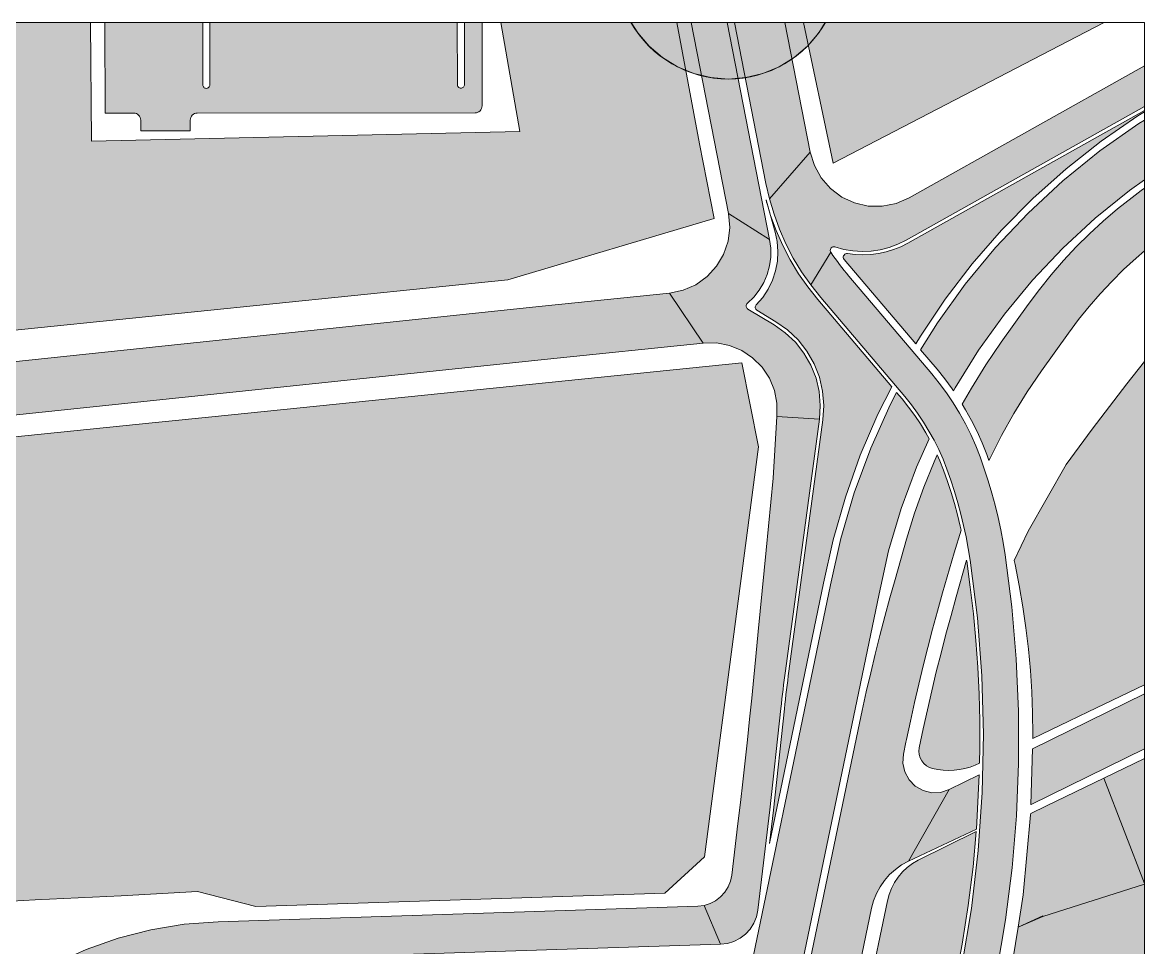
# Model space of a CAD drawing. Header units: metres. Extents: x 575893 to 576670, y 4390673 to 4391275.
# Drawn here: x 576498.7 to 576657.4, y 4391141.8 to 4391272.6 of the extents above; entities that cross this region are included whole.
import ezdxf

# ---------------------------------------------------------------- set-up
doc = ezdxf.new("R2010")
doc.units = ezdxf.units.M
for name, color, linetype, lineweight in [('PL_EGITIM', 150, 'Continuous', 0), ('PL_KONUT_MEV_YUKSEK', 44, 'Continuous', 0), ('PL_KONUT_TICARET', 33, 'Continuous', 0), ('PL_OTOPARK', 9, 'Continuous', 0), ('PL_PARK', 97, 'Continuous', 0), ('PL_PASIF_YESIL', 93, 'Continuous', 0), ('PL_YOL', 18, 'Continuous', 0), ('R_KIR', 2, 'Continuous', 0), ('RULO', 4, 'Continuous', 0), ('SM_ALTI', 254, 'Continuous', 0), ('SM_YOL_YAZI', 18, 'Continuous', 5), ('SNR_DUZENLENECEK', 152, 'Continuous', 0)]:
    doc.layers.add(name, color=color, linetype=linetype, lineweight=lineweight)

msp = doc.modelspace()

# ---------------------------------------------------------------- hatches: boundary and pattern name
at = {"layer": 'PL_EGITIM'}
msp.add_hatch(color=256, dxfattribs=at).paths.add_polyline_path([(576657.38, 4391178.96), (576649.39, 4391175.11), (576646.69, 4391173.81), (576641.58, 4391171.33), (576641.6, 4391171.9), (576641.55, 4391174.93), (576641.43, 4391177.95), (576641.23, 4391180.98), (576640.95, 4391183.99), (576640.6, 4391187), (576640.17, 4391189.99), (576639.66, 4391192.98), (576639.08, 4391195.95), (576638.96, 4391196.54), (576640.94, 4391200.65), (576646.28, 4391210.11), (576649.98, 4391215.12), (576654.88, 4391221.52), (576657.38, 4391224.67)])
at = {"layer": 'PL_KONUT_MEV_YUKSEK'}
msp.add_hatch(color=256, dxfattribs=at).paths.add_polyline_path([(576657.38, 4391150.84), (576651.62, 4391165.76), (576657.38, 4391168.54)])
at = {"layer": 'PL_KONUT_TICARET'}
for points in [[(576594.42, 4391255.46), (576596.53, 4391244.89), (576567.35, 4391236.2), (576423.31, 4391221.49), (576401.44, 4391219.67), (576415.49, 4391232.84), (576416.3, 4391233.74), (576422.93, 4391229.38), (576431.85, 4391236.95), (576434.35, 4391239.05), (576434.7, 4391239.36), (576439.79, 4391243.9), (576453.26, 4391255.6), (576460.75, 4391262.11), (576468.64, 4391263.34), (576474.9, 4391268.68), (576478.4, 4391272.62), (576508.33, 4391272.62), (576508.45, 4391255.83), (576569.02, 4391257.18), (576566.33, 4391272.62), (576591.25, 4391272.62)], [(576649.04, 4391271.26), (576613.33, 4391252.7), (576609.17, 4391272.62), (576651.66, 4391272.62)], [(576602.77, 4391212.59), (576595.16, 4391154.61), (576589.52, 4391149.49), (576531.69, 4391147.61), (576523.47, 4391149.69), (576512.66, 4391149.12), (576500.48, 4391148.52), (576495.49, 4391148.23), (576490.19, 4391147.93), (576479.39, 4391147.48), (576477.32, 4391147.34), (576472.33, 4391147.03), (576464.55, 4391146.54), (576453.22, 4391146.04), (576441.32, 4391145.49), (576432.56, 4391145.11), (576410.92, 4391152.29), (576390.48, 4391165.05), (576386.94, 4391171.08), (576384.92, 4391201.92), (576398.86, 4391203.08), (576408.73, 4391203.91), (576418.9, 4391204.75), (576433.47, 4391205.97), (576468.14, 4391210.76), (576473.1, 4391211.5), (576517.5, 4391216.03), (576525.46, 4391216.84), (576600.43, 4391224.5)]]:
    msp.add_hatch(color=256, dxfattribs=at).paths.add_polyline_path(points)
at = {"layer": 'PL_OTOPARK'}
msp.add_hatch(color=256, dxfattribs=at).paths.add_polyline_path([(576563.7, 4391260.83), (576563.68, 4391260.64), (576563.63, 4391260.45), (576563.53, 4391260.28), (576563.41, 4391260.13), (576563.26, 4391260), (576563.09, 4391259.91), (576562.9, 4391259.85), (576562.7, 4391259.83), (576523.43, 4391259.8), (576523.23, 4391259.78), (576523.04, 4391259.73), (576522.87, 4391259.63), (576522.72, 4391259.51), (576522.59, 4391259.35), (576522.5, 4391259.18), (576522.45, 4391258.99), (576522.43, 4391258.8), (576522.44, 4391257.3), (576515.44, 4391257.3), (576515.43, 4391258.8), (576515.41, 4391259), (576515.35, 4391259.18), (576515.26, 4391259.35), (576515.13, 4391259.5), (576514.98, 4391259.63), (576514.81, 4391259.72), (576514.62, 4391259.78), (576514.43, 4391259.79), (576510.42, 4391259.79), (576510.33, 4391272.62), (576524.19, 4391272.62), (576524.2, 4391263.8), (576524.21, 4391263.71), (576524.24, 4391263.61), (576524.28, 4391263.52), (576524.35, 4391263.45), (576524.42, 4391263.39), (576524.51, 4391263.34), (576524.6, 4391263.31), (576524.7, 4391263.3), (576524.8, 4391263.31), (576524.89, 4391263.34), (576524.98, 4391263.39), (576525.05, 4391263.45), (576525.12, 4391263.53), (576525.16, 4391263.61), (576525.19, 4391263.71), (576525.2, 4391263.8), (576525.19, 4391272.62), (576560.19, 4391272.62), (576560.2, 4391263.83), (576560.21, 4391263.73), (576560.24, 4391263.64), (576560.28, 4391263.55), (576560.35, 4391263.48), (576560.42, 4391263.42), (576560.51, 4391263.37), (576560.6, 4391263.34), (576560.7, 4391263.33), (576560.8, 4391263.34), (576560.89, 4391263.37), (576560.98, 4391263.42), (576561.05, 4391263.48), (576561.12, 4391263.55), (576561.16, 4391263.64), (576561.19, 4391263.73), (576561.2, 4391263.83), (576561.19, 4391272.62), (576563.69, 4391272.62)])
at = {"layer": 'PL_PARK'}
for points in [[(576657.38, 4391150.84), (576657.38, 4391150.74), (576643.01, 4391146.17), (576643, 4391146.17), (576643, 4391146.26), (576639.5, 4391144.65), (576640.22, 4391149.26), (576641.27, 4391160.56), (576641.28, 4391160.75), (576643.49, 4391161.83), (576651.62, 4391165.76)], [(576657.38, 4391140.24), (576650.05, 4391137.46), (576637.43, 4391133.13), (576637.64, 4391134.21), (576638.13, 4391136.73), (576638.77, 4391140.03), (576639.5, 4391144.65), (576643.01, 4391146.17), (576657.38, 4391150.74)]]:
    msp.add_hatch(color=256, dxfattribs=at).paths.add_polyline_path(points)
at = {"layer": 'PL_PASIF_YESIL'}
for points in [[(576657.38, 4391259.99), (576656.42, 4391259.41), (576651.23, 4391255.83), (576646.28, 4391251.93), (576641.59, 4391247.74), (576637.16, 4391243.25), (576633.02, 4391238.5), (576629.19, 4391233.5), (576625.68, 4391228.27), (576625.02, 4391227.15), (576614.9, 4391239.1), (576614.82, 4391239.22), (576614.78, 4391239.35), (576614.78, 4391239.48), (576614.81, 4391239.61), (576614.88, 4391239.73), (576614.98, 4391239.83), (576615.09, 4391239.89), (576615.23, 4391239.92), (576615.36, 4391239.92), (576616.46, 4391239.78), (576617.56, 4391239.74), (576618.66, 4391239.79), (576619.75, 4391239.93), (576620.83, 4391240.16), (576621.89, 4391240.49), (576622.91, 4391240.9), (576623.89, 4391241.4), (576657.38, 4391260.18)], [(576604.5, 4391245.34), (576605.29, 4391243.19), (576606.22, 4391241.09), (576607.28, 4391239.06), (576608.46, 4391237.09), (576609.77, 4391235.21), (576611.19, 4391233.42), (576621.62, 4391221.1), (576619.66, 4391217.21), (576617.18, 4391211.42), (576615.07, 4391205.48), (576613.33, 4391199.43), (576611.97, 4391193.3), (576604.32, 4391156.48), (576604.9, 4391161.22), (576606.45, 4391175.55), (576606.52, 4391176.22), (576606.6, 4391176.88), (576606.67, 4391177.55), (576606.75, 4391178.21), (576606.83, 4391178.87), (576606.92, 4391179.54), (576607, 4391180.2), (576607.09, 4391180.86), (576611.9, 4391216.42), (576612.03, 4391218.45), (576611.86, 4391220.48), (576611.4, 4391222.47), (576610.65, 4391224.36), (576609.64, 4391226.13), (576608.38, 4391227.73), (576606.9, 4391229.13), (576605.24, 4391230.3), (576602.57, 4391231.91), (576602.48, 4391231.97), (576602.4, 4391232.06), (576602.35, 4391232.16), (576602.33, 4391232.27), (576602.33, 4391232.39), (576602.35, 4391232.5), (576602.4, 4391232.6), (576602.47, 4391232.69), (576603.39, 4391233.74), (576604.16, 4391234.9), (576604.77, 4391236.15), (576605.2, 4391237.47), (576605.46, 4391238.84), (576605.54, 4391240.23), (576605.43, 4391241.62), (576605.14, 4391242.98), (576604.05, 4391246.82), (576603.94, 4391247.19), (576603.85, 4391247.55)], [(576632.23, 4391196.5), (576632.74, 4391192.74), (576633.18, 4391188.98), (576633.53, 4391185.21), (576633.8, 4391181.43), (576633.98, 4391177.64), (576634.08, 4391173.86), (576634.1, 4391170.07), (576634.06, 4391167.84), (576633.42, 4391167.57), (576632.7, 4391167.31), (576631.96, 4391167.11), (576631.21, 4391166.96), (576630.45, 4391166.87), (576629.68, 4391166.84), (576628.92, 4391166.87), (576628.16, 4391166.96), (576627.41, 4391167.1), (576626.95, 4391167.26), (576626.53, 4391167.5), (576626.16, 4391167.81), (576625.87, 4391168.19), (576625.65, 4391168.62), (576625.51, 4391169.08), (576625.47, 4391169.57), (576625.53, 4391170.04), (576626.09, 4391172.73), (576626.68, 4391175.42), (576627.29, 4391178.1), (576627.93, 4391180.77), (576628.6, 4391183.43), (576629.29, 4391186.09), (576630.01, 4391188.74), (576630.75, 4391191.39), (576632.22, 4391196.55)], [(576633.13, 4391153.19), (576632.45, 4391147.71), (576631.6, 4391142.25), (576630.56, 4391136.82), (576629.35, 4391131.43), (576627.97, 4391126.08), (576626.41, 4391120.78), (576624.69, 4391115.53), (576614.47, 4391086.11), (576614.46, 4391086.1), (576612.37, 4391080.66), (576612.3, 4391080.55), (576612.21, 4391080.45), (576612.1, 4391080.38), (576611.98, 4391080.35), (576611.85, 4391080.34), (576611.72, 4391080.37), (576611.61, 4391080.43), (576611.51, 4391080.52), (576611.44, 4391080.63), (576611.41, 4391080.76), (576611.4, 4391080.89), (576612.04, 4391087.71), (576615.41, 4391117.29), (576615.68, 4391119.53), (576615.97, 4391121.76), (576616.29, 4391124), (576616.63, 4391126.23), (576617, 4391128.45), (576617.4, 4391130.68), (576617.82, 4391132.89), (576618.27, 4391135.1), (576621.02, 4391148.37), (576621.26, 4391149.28), (576621.6, 4391150.15), (576622.03, 4391150.97), (576622.55, 4391151.75), (576623.15, 4391152.47), (576623.83, 4391153.11), (576624.57, 4391153.68), (576625.37, 4391154.16), (576633.59, 4391158.2)]]:
    msp.add_hatch(color=256, dxfattribs=at).paths.add_polyline_path(points)
at = {"layer": 'PL_YOL'}
for points in [[(576604.36, 4391241.93), (576598.55, 4391245.61), (576593.27, 4391272.62), (576598.36, 4391272.62)], [(576610.1, 4391254.27), (576604.34, 4391247.66), (576603.83, 4391249.86), (576599.38, 4391272.62), (576606.52, 4391272.62)], [(576657.38, 4391260.75), (576623.65, 4391241.83), (576622.49, 4391241.26), (576621.27, 4391240.81), (576620.01, 4391240.48), (576618.72, 4391240.29), (576617.43, 4391240.24), (576616.13, 4391240.32), (576614.85, 4391240.53), (576613.59, 4391240.87), (576613.46, 4391240.9), (576613.32, 4391240.89), (576613.19, 4391240.84), (576613.08, 4391240.75), (576613, 4391240.64), (576612.95, 4391240.52), (576612.94, 4391240.38), (576612.96, 4391240.24), (576613.02, 4391240.12), (576610.17, 4391235.51), (576608.88, 4391237.37), (576607.71, 4391239.3), (576606.67, 4391241.31), (576605.76, 4391243.37), (576604.98, 4391245.49), (576604.34, 4391247.66), (576610.1, 4391254.27), (576610.69, 4391252.37), (576611.66, 4391250.63), (576612.96, 4391249.13), (576614.56, 4391247.93), (576616.36, 4391247.1), (576618.3, 4391246.66), (576620.29, 4391246.63), (576622.25, 4391247.02), (576624.07, 4391247.81), (576657.38, 4391266.49)], [(576657.38, 4391250.34), (576655.27, 4391248.86), (576650.41, 4391244.94), (576645.82, 4391240.7), (576641.53, 4391236.16), (576637.55, 4391231.34), (576633.91, 4391226.27), (576630.61, 4391220.96), (576630.38, 4391220.52), (576630.19, 4391220.8), (576629.14, 4391222.21), (576628.04, 4391223.57), (576625.71, 4391226.33), (576628.09, 4391230.16), (576632.01, 4391235.61), (576636.28, 4391240.79), (576640.9, 4391245.67), (576645.83, 4391250.23), (576651.06, 4391254.45), (576656.56, 4391258.31), (576657.38, 4391258.81)], [(576657.38, 4391240.31), (576656.17, 4391239.28), (576654.42, 4391237.67), (576652.73, 4391235.99), (576651.1, 4391234.25), (576649.54, 4391232.45), (576648.05, 4391230.59), (576646.63, 4391228.68), (576642.82, 4391223.34), (576640.8, 4391220.37), (576638.91, 4391217.32), (576637.15, 4391214.2), (576635.53, 4391211), (576635.37, 4391210.65), (576635.06, 4391211.52), (576634.42, 4391213.15), (576633.71, 4391214.75), (576632.93, 4391216.32), (576632.08, 4391217.85), (576631.61, 4391218.62), (576632.89, 4391220.89), (576634.93, 4391224.19), (576637.12, 4391227.4), (576640.93, 4391232.74), (576642.5, 4391234.87), (576644.16, 4391236.93), (576645.9, 4391238.93), (576647.7, 4391240.87), (576649.58, 4391242.73), (576651.53, 4391244.52), (576653.55, 4391246.24), (576655.63, 4391247.88), (576656.9, 4391248.83), (576657.38, 4391249.17)], [(576604.36, 4391241.93), (576604.52, 4391240.69), (576604.52, 4391239.44), (576604.35, 4391238.2), (576604.01, 4391236.99), (576603.53, 4391235.84), (576602.89, 4391234.76), (576602.12, 4391233.77), (576601.22, 4391232.9), (576601.14, 4391232.81), (576601.09, 4391232.71), (576601.05, 4391232.59), (576601.05, 4391232.47), (576601.07, 4391232.36), (576601.12, 4391232.25), (576601.2, 4391232.16), (576601.29, 4391232.09), (576604.98, 4391229.87), (576606.58, 4391228.74), (576608.01, 4391227.39), (576609.22, 4391225.85), (576610.2, 4391224.15), (576610.92, 4391222.32), (576611.37, 4391220.41), (576611.53, 4391218.45), (576611.41, 4391216.49), (576605.4, 4391216.89), (576605.4, 4391218.76), (576605.04, 4391220.59), (576604.33, 4391222.32), (576603.29, 4391223.87), (576601.96, 4391225.19), (576600.41, 4391226.22), (576598.68, 4391226.93), (576596.85, 4391227.29), (576594.98, 4391227.28), (576590.2, 4391234.33), (576592.13, 4391234.74), (576593.93, 4391235.53), (576595.53, 4391236.68), (576596.86, 4391238.13), (576597.86, 4391239.82), (576598.49, 4391241.69), (576598.73, 4391243.64), (576598.55, 4391245.61)], [(576613.32, 4391239.68), (576613.63, 4391239.25), (576613.94, 4391238.82), (576614.26, 4391238.4), (576614.58, 4391237.98), (576614.91, 4391237.56), (576615.24, 4391237.15), (576615.58, 4391236.75), (576627.28, 4391222.93), (576628.35, 4391221.6), (576629.37, 4391220.22), (576630.32, 4391218.81), (576631.22, 4391217.35), (576632.04, 4391215.86), (576632.8, 4391214.33), (576633.5, 4391212.76), (576634.12, 4391211.17), (576634.72, 4391209.48), (576635.27, 4391207.78), (576635.78, 4391206.06), (576636.25, 4391204.33), (576636.67, 4391202.59), (576637.04, 4391200.84), (576637.38, 4391199.08), (576637.66, 4391197.31), (576638.61, 4391189.98), (576639.24, 4391182.61), (576639.56, 4391175.22), (576639.57, 4391167.82), (576639.26, 4391160.43), (576638.65, 4391153.06), (576637.72, 4391145.72), (576636.49, 4391138.43), (576635.95, 4391135.7), (576635.81, 4391135.06), (576635.22, 4391132.35), (576634.58, 4391129.66), (576633.9, 4391126.97), (576633.18, 4391124.3), (576632.42, 4391121.64), (576631.62, 4391118.99), (576630.77, 4391116.35), (576629.88, 4391113.73), (576612.85, 4391064.69), (576609.54, 4391071.93), (576614.93, 4391085.92), (576625.16, 4391115.37), (576627.67, 4391123.21), (576629.8, 4391131.16), (576631.55, 4391139.21), (576632.9, 4391147.33), (576633.87, 4391155.51), (576634.43, 4391163.73), (576634.6, 4391171.96), (576634.37, 4391180.19), (576633.74, 4391188.4), (576632.72, 4391196.57), (576632.45, 4391198.21), (576632.14, 4391199.85), (576631.79, 4391201.48), (576631.4, 4391203.09), (576630.97, 4391204.7), (576630.49, 4391206.3), (576629.98, 4391207.88), (576629.43, 4391209.45), (576628.88, 4391210.84), (576628.28, 4391212.2), (576627.62, 4391213.53), (576626.89, 4391214.83), (576626.12, 4391216.11), (576625.29, 4391217.34), (576624.4, 4391218.54), (576623.46, 4391219.7), (576611.58, 4391233.74), (576610.17, 4391235.51), (576613.02, 4391240.12)], [(576594.98, 4391227.28), (576572.97, 4391225.02), (576475.39, 4391214.77), (576424.67, 4391207.8), (576423.88, 4391215.27), (576474.49, 4391222.21), (576572.2, 4391232.48), (576590.2, 4391234.33)], [(576623.08, 4391219.37), (576624, 4391218.23), (576624.88, 4391217.05), (576625.7, 4391215.84), (576626.46, 4391214.58), (576626.92, 4391213.75), (576625.13, 4391209.74), (576622.96, 4391203.88), (576621.19, 4391197.89), (576619.83, 4391191.79), (576606.19, 4391126.14), (576605.79, 4391124.14), (576605.4, 4391122.14), (576605.04, 4391120.13), (576604.69, 4391118.11), (576604.37, 4391116.1), (576604.07, 4391114.08), (576603.78, 4391112.06), (576603.52, 4391110.03), (576597.56, 4391062.09), (576596.19, 4391062.42), (576591.87, 4391063.44), (576587.55, 4391064.43), (576585.87, 4391064.81), (576586.11, 4391065.27), (576586.4, 4391065.89), (576586.66, 4391066.52), (576586.9, 4391067.16), (576587.11, 4391067.81), (576587.3, 4391068.47), (576587.46, 4391069.13), (576587.6, 4391069.8), (576587.71, 4391070.48), (576593.69, 4391112.17), (576593.73, 4391115.6), (576593.19, 4391118.92), (576592.08, 4391122.07), (576597.77, 4391124.57), (576597.83, 4391124.44), (576597.91, 4391124.34), (576598.02, 4391124.26), (576598.14, 4391124.21), (576598.27, 4391124.2), (576598.41, 4391124.22), (576598.53, 4391124.28), (576598.63, 4391124.37), (576598.7, 4391124.48), (576598.75, 4391124.61), (576598.82, 4391124.98), (576598.89, 4391125.35), (576598.96, 4391125.72), (576599.04, 4391126.09), (576599.11, 4391126.46), (576599.19, 4391126.83), (576599.26, 4391127.2), (576599.34, 4391127.57), (576612.95, 4391193.1), (576614.41, 4391199.65), (576616.32, 4391206.09), (576618.65, 4391212.39), (576621.39, 4391218.52), (576622.32, 4391220.27)], [(576611.41, 4391216.49), (576606.6, 4391180.93), (576606.51, 4391180.26), (576606.42, 4391179.6), (576606.34, 4391178.93), (576606.26, 4391178.27), (576606.18, 4391177.6), (576606.1, 4391176.94), (576606.02, 4391176.27), (576605.95, 4391175.61), (576604.39, 4391161.27), (576602.7, 4391147.08), (576602.5, 4391146.13), (576602.13, 4391145.23), (576601.61, 4391144.4), (576600.95, 4391143.68), (576600.18, 4391143.09), (576599.31, 4391142.64), (576598.38, 4391142.36), (576597.41, 4391142.24), (576595.09, 4391147.75), (576595.93, 4391148.01), (576596.72, 4391148.41), (576597.42, 4391148.95), (576598.02, 4391149.61), (576598.49, 4391150.36), (576598.83, 4391151.18), (576599.01, 4391152.04), (576599.88, 4391159.32), (576600.23, 4391162.28), (576600.57, 4391165.23), (576600.9, 4391168.18), (576601.22, 4391171.14), (576601.53, 4391174.1), (576601.84, 4391177.05), (576602.13, 4391180.01), (576602.42, 4391182.97), (576602.42, 4391182.97), (576602.76, 4391186.48), (576603.86, 4391197.97), (576604.84, 4391208.16), (576605.4, 4391216.89)], [(576628.42, 4391210.64), (576628.96, 4391209.28), (576629.51, 4391207.72), (576630.02, 4391206.15), (576630.49, 4391204.57), (576630.92, 4391202.97), (576631.31, 4391201.36), (576631.43, 4391200.81), (576630.44, 4391197.6), (576628.82, 4391191.94), (576628.1, 4391189.37), (576627.41, 4391186.79), (576626.73, 4391184.21), (576626.08, 4391181.62), (576625.46, 4391179.02), (576624.86, 4391176.42), (576624.28, 4391173.82), (576623.72, 4391171.2), (576623.64, 4391170.83), (576623.29, 4391169.12), (576623.21, 4391167.86), (576623.48, 4391166.63), (576624.07, 4391165.51), (576624.96, 4391164.6), (576626.05, 4391163.98), (576627.28, 4391163.67), (576628.54, 4391163.72), (576629.74, 4391164.12), (576624, 4391153.99), (576623.03, 4391153.46), (576622.14, 4391152.83), (576621.33, 4391152.1), (576620.6, 4391151.28), (576619.97, 4391150.38), (576619.45, 4391149.41), (576619.05, 4391148.4), (576618.77, 4391147.34), (576616.31, 4391135.51), (576615.86, 4391133.28), (576615.43, 4391131.04), (576615.03, 4391128.79), (576614.66, 4391126.54), (576614.31, 4391124.29), (576613.99, 4391122.04), (576613.69, 4391119.77), (576613.42, 4391117.51), (576610.05, 4391087.92), (576608.58, 4391072.16), (576608.58, 4391072.03), (576608.62, 4391071.9), (576608.69, 4391071.79), (576608.79, 4391071.7), (576608.9, 4391071.64), (576609.03, 4391071.62), (576609.16, 4391071.62), (576609.29, 4391071.66), (576609.4, 4391071.73), (576609.49, 4391071.83), (576609.55, 4391071.95), (576612.85, 4391064.71), (576612.63, 4391064.05), (576612.41, 4391063.38), (576612.2, 4391062.71), (576611.99, 4391062.04), (576611.8, 4391061.37), (576611.61, 4391060.69), (576611.43, 4391060.01), (576611.26, 4391059.33), (576611.15, 4391058.84), (576599.22, 4391061.7), (576599.3, 4391062.82), (576599.38, 4391063.94), (576599.48, 4391065.06), (576599.57, 4391066.18), (576599.68, 4391067.3), (576599.79, 4391068.42), (576599.91, 4391069.54), (576600.03, 4391070.65), (576604.27, 4391107.85), (576604.54, 4391110.13), (576604.84, 4391112.4), (576605.16, 4391114.66), (576605.51, 4391116.93), (576605.89, 4391119.19), (576606.29, 4391121.44), (576606.72, 4391123.69), (576607.17, 4391125.94), (576616.87, 4391172.63), (576617.44, 4391175.3), (576618.03, 4391177.97), (576618.65, 4391180.63), (576619.29, 4391183.29), (576619.95, 4391185.94), (576620.64, 4391188.59), (576621.35, 4391191.23), (576622.09, 4391193.86), (576623.71, 4391199.52), (576624.85, 4391203.24), (576626.15, 4391206.9), (576627.61, 4391210.5), (576628.05, 4391211.47)], [(576657.38, 4391169.87), (576641.36, 4391162.01), (576641.32, 4391162), (576641.54, 4391169.9), (576657.38, 4391177.67)], [(576633.6, 4391158.54), (576624, 4391153.99), (576629.74, 4391164.12), (576633.98, 4391166.19)], [(576597.41, 4391142.24), (576526.54, 4391139.94), (576522.24, 4391139.61), (576517.99, 4391138.91), (576513.82, 4391137.84), (576509.75, 4391136.42), (576505.82, 4391134.65), (576502.06, 4391132.54), (576498.5, 4391130.11), (576495.17, 4391127.38), (576467.04, 4391102.26), (576462.98, 4391106.01), (576491.51, 4391131.48), (576495.21, 4391134.51), (576499.17, 4391137.21), (576503.34, 4391139.55), (576507.7, 4391141.53), (576512.22, 4391143.11), (576516.86, 4391144.29), (576521.59, 4391145.07), (576526.36, 4391145.44), (576594.21, 4391147.64), (576595.09, 4391147.75)]]:
    msp.add_hatch(color=256, dxfattribs=at).paths.add_polyline_path(points)
at = {"layer": 'SM_ALTI'}
msp.add_hatch(color=256, dxfattribs=at).paths.add_polyline_path([(576611.32, 4391271.15), (576609.71, 4391269.26), (576607.82, 4391267.64), (576605.7, 4391266.35), (576603.41, 4391265.4), (576600.99, 4391264.82), (576598.51, 4391264.62), (576596.04, 4391264.82), (576593.62, 4391265.4), (576591.32, 4391266.35), (576589.21, 4391267.64), (576587.32, 4391269.26), (576585.7, 4391271.15), (576584.8, 4391272.62), (576612.23, 4391272.62)])

# ---------------------------------------------------------------- linework, layer by layer
at = {"layer": 'PL_EGITIM'}
msp.add_polyline3d([(576657.38, 4391178.96, 0), (576649.39, 4391175.11, 0), (576646.69, 4391173.81, 0), (576641.58, 4391171.33, 0), (576641.6, 4391171.9, 0), (576641.55, 4391174.93, 0), (576641.43, 4391177.95, 0), (576641.23, 4391180.98, 0), (576640.95, 4391183.99, 0), (576640.6, 4391187, 0), (576640.17, 4391189.99, 0), (576639.66, 4391192.98, 0), (576639.08, 4391195.95, 0), (576638.96, 4391196.54, 0), (576640.94, 4391200.65, 0), (576646.28, 4391210.11, 0), (576649.98, 4391215.12, 0), (576654.88, 4391221.52, 0), (576657.38, 4391224.67, 0), (576657.38, 4391178.96, 0)], close=True, dxfattribs=at)
at = {"layer": 'PL_KONUT_MEV_YUKSEK'}
msp.add_polyline3d([(576657.38, 4391150.84, 0), (576651.62, 4391165.76, 0), (576657.38, 4391168.54, 0), (576657.38, 4391150.84, 0)], close=True, dxfattribs=at)
at = {"layer": 'PL_KONUT_TICARET'}
for points in [[(576594.42, 4391255.46, 0), (576596.53, 4391244.89, 0), (576567.35, 4391236.2, 0), (576423.31, 4391221.49, 0), (576401.44, 4391219.67, 0), (576415.49, 4391232.84, 0), (576416.3, 4391233.74, 0), (576422.93, 4391229.38, 0), (576431.85, 4391236.95, 0), (576434.35, 4391239.05, 0), (576434.7, 4391239.36, 0), (576439.79, 4391243.9, 0), (576453.26, 4391255.6, 0), (576460.75, 4391262.11, 0), (576468.64, 4391263.34, 0), (576474.9, 4391268.68, 0), (576478.4, 4391272.62, 0), (576508.33, 4391272.62, 0), (576508.45, 4391255.83, 0), (576569.02, 4391257.18, 0), (576566.33, 4391272.62, 0), (576591.25, 4391272.62, 0), (576594.42, 4391255.46, 0)], [(576649.04, 4391271.26, 0), (576613.33, 4391252.7, 0), (576609.17, 4391272.62, 0), (576651.66, 4391272.62, 0), (576649.04, 4391271.26, 0)]]:
    msp.add_polyline3d(points, close=True, dxfattribs=at)
msp.add_polyline3d([(576473.1, 4391211.5, 0), (576517.5, 4391216.03, 0), (576525.46, 4391216.84, 0), (576600.43, 4391224.5, 0), (576602.77, 4391212.59, 0), (576602.77, 4391212.59, 0), (576595.16, 4391154.61, 0), (576589.52, 4391149.49, 0), (576531.69, 4391147.61, 0), (576523.47, 4391149.69, 0), (576512.66, 4391149.12, 0), (576500.48, 4391148.52, 0), (576495.49, 4391148.23, 0)], dxfattribs=at)
at = {"layer": 'PL_OTOPARK'}
msp.add_polyline3d([(576563.7, 4391260.83, 0), (576563.68, 4391260.64, 0), (576563.63, 4391260.45, 0), (576563.53, 4391260.28, 0), (576563.41, 4391260.13, 0), (576563.26, 4391260, 0), (576563.09, 4391259.91, 0), (576562.9, 4391259.85, 0), (576562.7, 4391259.83, 0), (576523.43, 4391259.8, 0), (576523.23, 4391259.78, 0), (576523.04, 4391259.73, 0), (576522.87, 4391259.63, 0), (576522.72, 4391259.51, 0), (576522.59, 4391259.35, 0), (576522.5, 4391259.18, 0), (576522.45, 4391258.99, 0), (576522.43, 4391258.8, 0), (576522.44, 4391257.3, 0), (576515.44, 4391257.3, 0), (576515.43, 4391258.8, 0), (576515.41, 4391259, 0), (576515.35, 4391259.18, 0), (576515.26, 4391259.35, 0), (576515.13, 4391259.5, 0), (576514.98, 4391259.63, 0), (576514.81, 4391259.72, 0), (576514.62, 4391259.78, 0), (576514.43, 4391259.79, 0), (576510.42, 4391259.79, 0), (576510.33, 4391272.62, 0), (576524.19, 4391272.62, 0), (576524.2, 4391263.8, 0), (576524.21, 4391263.71, 0), (576524.24, 4391263.61, 0), (576524.28, 4391263.52, 0), (576524.35, 4391263.45, 0), (576524.42, 4391263.39, 0), (576524.51, 4391263.34, 0), (576524.6, 4391263.31, 0), (576524.7, 4391263.3, 0), (576524.8, 4391263.31, 0), (576524.89, 4391263.34, 0), (576524.98, 4391263.39, 0), (576525.05, 4391263.45, 0), (576525.12, 4391263.53, 0), (576525.16, 4391263.61, 0), (576525.19, 4391263.71, 0), (576525.2, 4391263.8, 0), (576525.19, 4391272.62, 0), (576560.19, 4391272.62, 0), (576560.2, 4391263.83, 0), (576560.21, 4391263.73, 0), (576560.24, 4391263.64, 0), (576560.28, 4391263.55, 0), (576560.35, 4391263.48, 0), (576560.42, 4391263.42, 0), (576560.51, 4391263.37, 0), (576560.6, 4391263.34, 0), (576560.7, 4391263.33, 0), (576560.8, 4391263.34, 0), (576560.89, 4391263.37, 0), (576560.98, 4391263.42, 0), (576561.05, 4391263.48, 0), (576561.12, 4391263.55, 0), (576561.16, 4391263.64, 0), (576561.19, 4391263.73, 0), (576561.2, 4391263.83, 0), (576561.19, 4391272.62, 0), (576563.69, 4391272.62, 0), (576563.7, 4391260.83, 0)], close=True, dxfattribs=at)
at = {"layer": 'PL_PARK'}
for points in [[(576657.38, 4391150.84, 0), (576657.38, 4391150.74, 0), (576643.01, 4391146.17, 0), (576643, 4391146.17, 0), (576643, 4391146.26, 0), (576639.5, 4391144.65, 0), (576640.22, 4391149.26, 0), (576641.27, 4391160.56, 0), (576641.28, 4391160.75, 0), (576643.49, 4391161.83, 0), (576651.62, 4391165.76, 0), (576657.38, 4391150.84, 0)], [(576657.38, 4391140.24, 0), (576650.05, 4391137.46, 0), (576637.43, 4391133.13, 0), (576637.64, 4391134.21, 0), (576638.13, 4391136.73, 0), (576638.77, 4391140.03, 0), (576639.5, 4391144.65, 0), (576643.01, 4391146.17, 0), (576657.38, 4391150.74, 0), (576657.38, 4391140.24, 0)]]:
    msp.add_polyline3d(points, close=True, dxfattribs=at)
at = {"layer": 'PL_PASIF_YESIL'}
for points in [[(576657.38, 4391259.99, 0), (576656.42, 4391259.41, 0), (576651.23, 4391255.83, 0), (576646.28, 4391251.93, 0), (576641.59, 4391247.74, 0), (576637.16, 4391243.25, 0), (576633.02, 4391238.5, 0), (576629.19, 4391233.5, 0), (576625.68, 4391228.27, 0), (576625.02, 4391227.15, 0), (576614.9, 4391239.1, 0), (576614.82, 4391239.22, 0), (576614.78, 4391239.35, 0), (576614.78, 4391239.48, 0), (576614.81, 4391239.61, 0), (576614.88, 4391239.73, 0), (576614.98, 4391239.83, 0), (576615.09, 4391239.89, 0), (576615.23, 4391239.92, 0), (576615.36, 4391239.92, 0), (576616.46, 4391239.78, 0), (576617.56, 4391239.74, 0), (576618.66, 4391239.79, 0), (576619.75, 4391239.93, 0), (576620.83, 4391240.16, 0), (576621.89, 4391240.49, 0), (576622.91, 4391240.9, 0), (576623.89, 4391241.4, 0), (576657.38, 4391260.18, 0), (576657.38, 4391259.99, 0)], [(576604.5, 4391245.34, 0), (576605.29, 4391243.19, 0), (576606.22, 4391241.09, 0), (576607.28, 4391239.06, 0), (576608.46, 4391237.09, 0), (576609.77, 4391235.21, 0), (576611.19, 4391233.42, 0), (576621.62, 4391221.1, 0), (576619.66, 4391217.21, 0), (576617.18, 4391211.42, 0), (576615.07, 4391205.48, 0), (576613.33, 4391199.43, 0), (576611.97, 4391193.3, 0), (576604.32, 4391156.48, 0), (576604.9, 4391161.22, 0), (576606.45, 4391175.55, 0), (576606.52, 4391176.22, 0), (576606.6, 4391176.88, 0), (576606.67, 4391177.55, 0), (576606.75, 4391178.21, 0), (576606.83, 4391178.87, 0), (576606.92, 4391179.54, 0), (576607, 4391180.2, 0), (576607.09, 4391180.86, 0), (576611.9, 4391216.42, 0), (576612.03, 4391218.45, 0), (576611.86, 4391220.48, 0), (576611.4, 4391222.47, 0), (576610.65, 4391224.36, 0), (576609.64, 4391226.13, 0), (576608.38, 4391227.73, 0), (576606.9, 4391229.13, 0), (576605.24, 4391230.3, 0), (576602.57, 4391231.91, 0), (576602.48, 4391231.97, 0), (576602.4, 4391232.06, 0), (576602.35, 4391232.16, 0), (576602.33, 4391232.27, 0), (576602.33, 4391232.39, 0), (576602.35, 4391232.5, 0), (576602.4, 4391232.6, 0), (576602.47, 4391232.69, 0), (576603.39, 4391233.74, 0), (576604.16, 4391234.9, 0), (576604.77, 4391236.15, 0), (576605.2, 4391237.47, 0), (576605.46, 4391238.84, 0), (576605.54, 4391240.23, 0), (576605.43, 4391241.62, 0), (576605.14, 4391242.98, 0), (576604.05, 4391246.82, 0), (576603.94, 4391247.19, 0), (576603.85, 4391247.55, 0), (576604.5, 4391245.34, 0)], [(576632.23, 4391196.5, 0), (576632.74, 4391192.74, 0), (576633.18, 4391188.98, 0), (576633.53, 4391185.21, 0), (576633.8, 4391181.43, 0), (576633.98, 4391177.64, 0), (576634.08, 4391173.86, 0), (576634.1, 4391170.07, 0), (576634.06, 4391167.84, 0), (576633.42, 4391167.57, 0), (576632.7, 4391167.31, 0), (576631.96, 4391167.11, 0), (576631.21, 4391166.96, 0), (576630.45, 4391166.87, 0), (576629.68, 4391166.84, 0), (576628.92, 4391166.87, 0), (576628.16, 4391166.96, 0), (576627.41, 4391167.1, 0), (576626.95, 4391167.26, 0), (576626.53, 4391167.5, 0), (576626.16, 4391167.81, 0), (576625.87, 4391168.19, 0), (576625.65, 4391168.62, 0), (576625.51, 4391169.08, 0), (576625.47, 4391169.57, 0), (576625.53, 4391170.04, 0), (576626.09, 4391172.73, 0), (576626.68, 4391175.42, 0), (576627.29, 4391178.1, 0), (576627.93, 4391180.77, 0), (576628.6, 4391183.43, 0), (576629.29, 4391186.09, 0), (576630.01, 4391188.74, 0), (576630.75, 4391191.39, 0), (576632.22, 4391196.55, 0), (576632.23, 4391196.5, 0)]]:
    msp.add_polyline3d(points, close=True, dxfattribs=at)
msp.add_polyline3d([(576618.27, 4391135.1, 0), (576621.02, 4391148.37, 0), (576621.26, 4391149.28, 0), (576621.6, 4391150.15, 0), (576622.03, 4391150.97, 0), (576622.55, 4391151.75, 0), (576623.15, 4391152.47, 0), (576623.83, 4391153.11, 0), (576624.57, 4391153.68, 0), (576625.37, 4391154.16, 0), (576633.59, 4391158.2, 0), (576633.13, 4391153.19, 0), (576633.13, 4391153.19, 0), (576632.45, 4391147.71, 0), (576631.6, 4391142.25, 0), (576630.56, 4391136.82, 0)], dxfattribs=at)
at = {"layer": 'PL_YOL'}
for points in [[(576604.36, 4391241.93, 0), (576598.55, 4391245.61, 0), (576593.27, 4391272.62, 0), (576598.36, 4391272.62, 0), (576604.36, 4391241.93, 0)], [(576610.1, 4391254.27, 0), (576604.34, 4391247.66, 0), (576603.83, 4391249.86, 0), (576599.38, 4391272.62, 0), (576606.52, 4391272.62, 0), (576610.1, 4391254.27, 0)], [(576657.38, 4391260.75, 0), (576623.65, 4391241.83, 0), (576622.49, 4391241.26, 0), (576621.27, 4391240.81, 0), (576620.01, 4391240.48, 0), (576618.72, 4391240.29, 0), (576617.43, 4391240.24, 0), (576616.13, 4391240.32, 0), (576614.85, 4391240.53, 0), (576613.59, 4391240.87, 0), (576613.46, 4391240.9, 0), (576613.32, 4391240.89, 0), (576613.19, 4391240.84, 0), (576613.08, 4391240.75, 0), (576613, 4391240.64, 0), (576612.95, 4391240.52, 0), (576612.94, 4391240.38, 0), (576612.96, 4391240.24, 0), (576613.02, 4391240.12, 0), (576610.17, 4391235.51, 0), (576608.88, 4391237.37, 0), (576607.71, 4391239.3, 0), (576606.67, 4391241.31, 0), (576605.76, 4391243.37, 0), (576604.98, 4391245.49, 0), (576604.34, 4391247.66, 0), (576610.1, 4391254.27, 0), (576610.69, 4391252.37, 0), (576611.66, 4391250.63, 0), (576612.96, 4391249.13, 0), (576614.56, 4391247.93, 0), (576616.36, 4391247.1, 0), (576618.3, 4391246.66, 0), (576620.29, 4391246.63, 0), (576622.25, 4391247.02, 0), (576624.07, 4391247.81, 0), (576657.38, 4391266.49, 0), (576657.38, 4391260.75, 0)], [(576657.38, 4391250.34, 0), (576655.27, 4391248.86, 0), (576650.41, 4391244.94, 0), (576645.82, 4391240.7, 0), (576641.53, 4391236.16, 0), (576637.55, 4391231.34, 0), (576633.91, 4391226.27, 0), (576630.61, 4391220.96, 0), (576630.38, 4391220.52, 0), (576630.19, 4391220.8, 0), (576629.14, 4391222.21, 0), (576628.04, 4391223.57, 0), (576625.71, 4391226.33, 0), (576628.09, 4391230.16, 0), (576632.01, 4391235.61, 0), (576636.28, 4391240.79, 0), (576640.9, 4391245.67, 0), (576645.83, 4391250.23, 0), (576651.06, 4391254.45, 0), (576656.56, 4391258.31, 0), (576657.38, 4391258.81, 0), (576657.38, 4391250.34, 0)], [(576657.38, 4391240.31, 0), (576656.17, 4391239.28, 0), (576654.42, 4391237.67, 0), (576652.73, 4391235.99, 0), (576651.1, 4391234.25, 0), (576649.54, 4391232.45, 0), (576648.05, 4391230.59, 0), (576646.63, 4391228.68, 0), (576642.82, 4391223.34, 0), (576640.8, 4391220.37, 0), (576638.91, 4391217.32, 0), (576637.15, 4391214.2, 0), (576635.53, 4391211, 0), (576635.37, 4391210.65, 0), (576635.06, 4391211.52, 0), (576634.42, 4391213.15, 0), (576633.71, 4391214.75, 0), (576632.93, 4391216.32, 0), (576632.08, 4391217.85, 0), (576631.61, 4391218.62, 0), (576632.89, 4391220.89, 0), (576634.93, 4391224.19, 0), (576637.12, 4391227.4, 0), (576640.93, 4391232.74, 0), (576642.5, 4391234.87, 0), (576644.16, 4391236.93, 0), (576645.9, 4391238.93, 0), (576647.7, 4391240.87, 0), (576649.58, 4391242.73, 0), (576651.53, 4391244.52, 0), (576653.55, 4391246.24, 0), (576655.63, 4391247.88, 0), (576656.9, 4391248.83, 0), (576657.38, 4391249.17, 0), (576657.38, 4391240.31, 0)], [(576604.36, 4391241.93, 0), (576604.52, 4391240.69, 0), (576604.52, 4391239.44, 0), (576604.35, 4391238.2, 0), (576604.01, 4391236.99, 0), (576603.53, 4391235.84, 0), (576602.89, 4391234.76, 0), (576602.12, 4391233.77, 0), (576601.22, 4391232.9, 0), (576601.14, 4391232.81, 0), (576601.09, 4391232.71, 0), (576601.05, 4391232.59, 0), (576601.05, 4391232.47, 0), (576601.07, 4391232.36, 0), (576601.12, 4391232.25, 0), (576601.2, 4391232.16, 0), (576601.29, 4391232.09, 0), (576604.98, 4391229.87, 0), (576606.58, 4391228.74, 0), (576608.01, 4391227.39, 0), (576609.22, 4391225.85, 0), (576610.2, 4391224.15, 0), (576610.92, 4391222.32, 0), (576611.37, 4391220.41, 0), (576611.53, 4391218.45, 0), (576611.41, 4391216.49, 0), (576605.4, 4391216.89, 0), (576605.4, 4391218.76, 0), (576605.04, 4391220.59, 0), (576604.33, 4391222.32, 0), (576603.29, 4391223.87, 0), (576601.96, 4391225.19, 0), (576600.41, 4391226.22, 0), (576598.68, 4391226.93, 0), (576596.85, 4391227.29, 0), (576594.98, 4391227.28, 0), (576590.2, 4391234.33, 0), (576592.13, 4391234.74, 0), (576593.93, 4391235.53, 0), (576595.53, 4391236.68, 0), (576596.86, 4391238.13, 0), (576597.86, 4391239.82, 0), (576598.49, 4391241.69, 0), (576598.73, 4391243.64, 0), (576598.55, 4391245.61, 0), (576604.36, 4391241.93, 0)], [(576594.98, 4391227.28, 0), (576572.97, 4391225.02, 0), (576475.39, 4391214.77, 0), (576424.67, 4391207.8, 0), (576423.88, 4391215.27, 0), (576474.49, 4391222.21, 0), (576572.2, 4391232.48, 0), (576590.2, 4391234.33, 0), (576594.98, 4391227.28, 0)], [(576611.41, 4391216.49, 0), (576606.6, 4391180.93, 0), (576606.51, 4391180.26, 0), (576606.42, 4391179.6, 0), (576606.34, 4391178.93, 0), (576606.26, 4391178.27, 0), (576606.18, 4391177.6, 0), (576606.1, 4391176.94, 0), (576606.02, 4391176.27, 0), (576605.95, 4391175.61, 0), (576604.39, 4391161.27, 0), (576602.7, 4391147.08, 0), (576602.5, 4391146.13, 0), (576602.13, 4391145.23, 0), (576601.61, 4391144.4, 0), (576600.95, 4391143.68, 0), (576600.18, 4391143.09, 0), (576599.31, 4391142.64, 0), (576598.38, 4391142.36, 0), (576597.41, 4391142.24, 0), (576595.09, 4391147.75, 0), (576595.93, 4391148.01, 0), (576596.72, 4391148.41, 0), (576597.42, 4391148.95, 0), (576598.02, 4391149.61, 0), (576598.49, 4391150.36, 0), (576598.83, 4391151.18, 0), (576599.01, 4391152.04, 0), (576599.88, 4391159.32, 0), (576600.23, 4391162.28, 0), (576600.57, 4391165.23, 0), (576600.9, 4391168.18, 0), (576601.22, 4391171.14, 0), (576601.53, 4391174.1, 0), (576601.84, 4391177.05, 0), (576602.13, 4391180.01, 0), (576602.42, 4391182.97, 0), (576602.42, 4391182.97, 0), (576602.76, 4391186.48, 0), (576603.86, 4391197.97, 0), (576604.84, 4391208.16, 0), (576605.4, 4391216.89, 0), (576611.41, 4391216.49, 0)], [(576657.38, 4391169.87, 0), (576641.36, 4391162.01, 0), (576641.32, 4391162, 0), (576641.54, 4391169.9, 0), (576657.38, 4391177.67, 0), (576657.38, 4391169.87, 0)], [(576633.6, 4391158.54, 0), (576624, 4391153.99, 0), (576629.74, 4391164.12, 0), (576633.98, 4391166.19, 0), (576633.6, 4391158.54, 0)], [(576597.41, 4391142.24, 0), (576526.54, 4391139.94, 0), (576522.24, 4391139.61, 0), (576517.99, 4391138.91, 0), (576513.82, 4391137.84, 0), (576509.75, 4391136.42, 0), (576505.82, 4391134.65, 0), (576502.06, 4391132.54, 0), (576498.5, 4391130.11, 0), (576495.17, 4391127.38, 0), (576467.04, 4391102.26, 0), (576462.98, 4391106.01, 0), (576491.51, 4391131.48, 0), (576495.21, 4391134.51, 0), (576499.17, 4391137.21, 0), (576503.34, 4391139.55, 0), (576507.7, 4391141.53, 0), (576512.22, 4391143.11, 0), (576516.86, 4391144.29, 0), (576521.59, 4391145.07, 0), (576526.36, 4391145.44, 0), (576594.21, 4391147.64, 0), (576595.09, 4391147.75, 0), (576597.41, 4391142.24, 0)]]:
    msp.add_polyline3d(points, close=True, dxfattribs=at)
for points in [[(576631.55, 4391139.21, 0), (576632.9, 4391147.33, 0), (576633.87, 4391155.51, 0), (576634.43, 4391163.73, 0), (576634.6, 4391171.96, 0), (576634.37, 4391180.19, 0), (576633.74, 4391188.4, 0), (576632.72, 4391196.57, 0), (576632.45, 4391198.21, 0), (576632.14, 4391199.85, 0), (576631.79, 4391201.48, 0), (576631.4, 4391203.09, 0), (576630.97, 4391204.7, 0), (576630.49, 4391206.3, 0), (576629.98, 4391207.88, 0), (576629.43, 4391209.45, 0), (576628.88, 4391210.84, 0), (576628.28, 4391212.2, 0), (576627.62, 4391213.53, 0), (576626.89, 4391214.83, 0), (576626.12, 4391216.11, 0), (576625.29, 4391217.34, 0), (576624.4, 4391218.54, 0), (576623.46, 4391219.7, 0), (576611.58, 4391233.74, 0), (576610.17, 4391235.51, 0), (576613.02, 4391240.12, 0), (576613.32, 4391239.68, 0), (576613.32, 4391239.68, 0), (576613.63, 4391239.25, 0), (576613.94, 4391238.82, 0), (576614.26, 4391238.4, 0), (576614.58, 4391237.98, 0), (576614.91, 4391237.56, 0), (576615.24, 4391237.15, 0), (576615.58, 4391236.75, 0), (576627.28, 4391222.93, 0), (576628.35, 4391221.6, 0), (576629.37, 4391220.22, 0), (576630.32, 4391218.81, 0), (576631.22, 4391217.35, 0), (576632.04, 4391215.86, 0), (576632.8, 4391214.33, 0), (576633.5, 4391212.76, 0), (576634.12, 4391211.17, 0), (576634.72, 4391209.48, 0), (576635.27, 4391207.78, 0), (576635.78, 4391206.06, 0), (576636.25, 4391204.33, 0), (576636.67, 4391202.59, 0), (576637.04, 4391200.84, 0), (576637.38, 4391199.08, 0), (576637.66, 4391197.31, 0), (576638.61, 4391189.98, 0), (576639.24, 4391182.61, 0), (576639.56, 4391175.22, 0), (576639.57, 4391167.82, 0), (576639.26, 4391160.43, 0), (576638.65, 4391153.06, 0), (576637.72, 4391145.72, 0), (576636.49, 4391138.43, 0)], [(576599.34, 4391127.57, 0), (576612.95, 4391193.1, 0), (576614.41, 4391199.65, 0), (576616.32, 4391206.09, 0), (576618.65, 4391212.39, 0), (576621.39, 4391218.52, 0), (576622.32, 4391220.27, 0), (576623.08, 4391219.37, 0), (576623.08, 4391219.37, 0), (576624, 4391218.23, 0), (576624.88, 4391217.05, 0), (576625.7, 4391215.84, 0), (576626.46, 4391214.58, 0), (576626.92, 4391213.75, 0), (576625.13, 4391209.74, 0), (576622.96, 4391203.88, 0), (576621.19, 4391197.89, 0), (576619.83, 4391191.79, 0), (576606.19, 4391126.14, 0)], [(576607.17, 4391125.94, 0), (576616.87, 4391172.63, 0), (576617.44, 4391175.3, 0), (576618.03, 4391177.97, 0), (576618.65, 4391180.63, 0), (576619.29, 4391183.29, 0), (576619.95, 4391185.94, 0), (576620.64, 4391188.59, 0), (576621.35, 4391191.23, 0), (576622.09, 4391193.86, 0), (576623.71, 4391199.52, 0), (576624.85, 4391203.24, 0), (576626.15, 4391206.9, 0), (576627.61, 4391210.5, 0), (576628.05, 4391211.47, 0), (576628.42, 4391210.64, 0), (576628.42, 4391210.64, 0), (576628.96, 4391209.28, 0), (576629.51, 4391207.72, 0), (576630.02, 4391206.15, 0), (576630.49, 4391204.57, 0), (576630.92, 4391202.97, 0), (576631.31, 4391201.36, 0), (576631.43, 4391200.81, 0), (576630.44, 4391197.6, 0), (576628.82, 4391191.94, 0), (576628.1, 4391189.37, 0), (576627.41, 4391186.79, 0), (576626.73, 4391184.21, 0), (576626.08, 4391181.62, 0), (576625.46, 4391179.02, 0), (576624.86, 4391176.42, 0), (576624.28, 4391173.82, 0), (576623.72, 4391171.2, 0), (576623.64, 4391170.83, 0), (576623.29, 4391169.12, 0), (576623.21, 4391167.86, 0), (576623.48, 4391166.63, 0), (576624.07, 4391165.51, 0), (576624.96, 4391164.6, 0), (576626.05, 4391163.98, 0), (576627.28, 4391163.67, 0), (576628.54, 4391163.72, 0), (576629.74, 4391164.12, 0), (576624, 4391153.99, 0), (576623.03, 4391153.46, 0), (576622.14, 4391152.83, 0), (576621.33, 4391152.1, 0), (576620.6, 4391151.28, 0), (576619.97, 4391150.38, 0), (576619.45, 4391149.41, 0), (576619.05, 4391148.4, 0), (576618.77, 4391147.34, 0), (576616.31, 4391135.51, 0)]]:
    msp.add_polyline3d(points, dxfattribs=at)
at = {"layer": 'R_KIR'}
for q in [(576657.38, 4391272.62), (576657.38, 4390672.62)]:
    msp.add_line((576657.38, 4391272.62), q, dxfattribs=at)
at = {"layer": 'RULO'}
for p in [(575893.03, 4391272.62), (576657.38, 4391272.62)]:
    msp.add_line(p, (576657.38, 4391272.62), dxfattribs=at)
at = {"layer": 'SM_ALTI'}
msp.add_polyline3d([(576611.32, 4391271.15, 0), (576609.71, 4391269.26, 0), (576607.82, 4391267.64, 0), (576605.7, 4391266.35, 0), (576603.41, 4391265.4, 0), (576600.99, 4391264.82, 0), (576598.51, 4391264.62, 0), (576596.04, 4391264.82, 0), (576593.62, 4391265.4, 0), (576591.32, 4391266.35, 0), (576589.21, 4391267.64, 0), (576587.32, 4391269.26, 0), (576585.7, 4391271.15, 0), (576584.8, 4391272.62, 0), (576612.23, 4391272.62, 0), (576611.32, 4391271.15, 0)], close=True, dxfattribs=at)
at = {"layer": 'SM_YOL_YAZI'}
msp.add_arc((576598.51, 4391280.45), 15.83, 209.6507, 330.3493, dxfattribs=at)
at = {"layer": 'SNR_DUZENLENECEK'}
msp.add_polyline3d([(575893.03, 4391272.62, 0), (576591.25, 4391272.62, 0), (576594.42, 4391255.46, 0), (576594.42, 4391255.46, 0), (576596.53, 4391244.89, 0), (576567.35, 4391236.2, 0), (576423.31, 4391221.49, 0), (576401.44, 4391219.67, 0), (576383.38, 4391218.15, 0), (576366.71, 4391217.09, 0), (576342.48, 4391214.69, 0), (576339.85, 4391213.79, 0), (576327.97, 4391212.47, 0), (576319.07, 4391210.55, 0), (576283.21, 4391201.61, 0), (576275.58, 4391199.37, 0), (576240.1, 4391188.83, 0), (576235.54, 4391187.44, 0), (576197.78, 4391175.95, 0)], dxfattribs=at)

doc.saveas('drawing.dxf')
